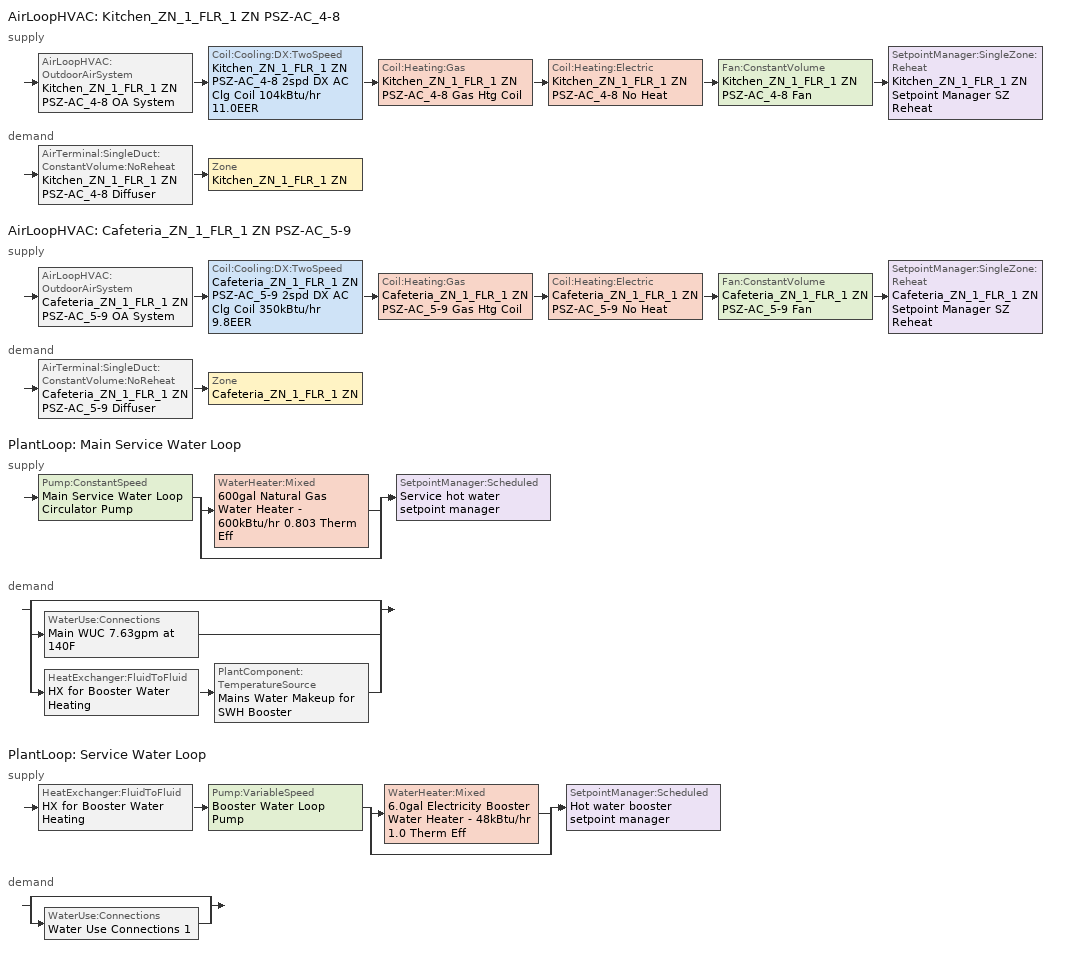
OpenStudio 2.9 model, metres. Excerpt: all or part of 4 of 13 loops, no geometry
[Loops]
AirLoopHVAC 'Kitchen_ZN_1_FLR_1 ZN PSZ-AC_4-8'
 supply: AirLoopHVAC:OutdoorAirSystem 'Kitchen_ZN_1_FLR_1 ZN PSZ-AC_4-8 OA System' > Coil:Cooling:DX:TwoSpeed 'Kitchen_ZN_1_FLR_1 ZN PSZ-AC_4-8 2spd DX AC Clg Coil 104kBtu/hr 11.0EER' > Coil:Heating:Gas 'Kitchen_ZN_1_FLR_1 ZN PSZ-AC_4-8 Gas Htg Coil' > Coil:Heating:Electric 'Kitchen_ZN_1_FLR_1 ZN PSZ-AC_4-8 No Heat' > Fan:ConstantVolume 'Kitchen_ZN_1_FLR_1 ZN PSZ-AC_4-8 Fan' > SetpointManager:SingleZone:Reheat 'Kitchen_ZN_1_FLR_1 ZN Setpoint Manager SZ Reheat'
 demand: AirTerminal:SingleDuct:ConstantVolume:NoReheat 'Kitchen_ZN_1_FLR_1 ZN PSZ-AC_4-8 Diffuser' > Zone 'Kitchen_ZN_1_FLR_1 ZN'
AirLoopHVAC 'Cafeteria_ZN_1_FLR_1 ZN PSZ-AC_5-9'
 supply: AirLoopHVAC:OutdoorAirSystem 'Cafeteria_ZN_1_FLR_1 ZN PSZ-AC_5-9 OA System' > Coil:Cooling:DX:TwoSpeed 'Cafeteria_ZN_1_FLR_1 ZN PSZ-AC_5-9 2spd DX AC Clg Coil 350kBtu/hr 9.8EER' > Coil:Heating:Gas 'Cafeteria_ZN_1_FLR_1 ZN PSZ-AC_5-9 Gas Htg Coil' > Coil:Heating:Electric 'Cafeteria_ZN_1_FLR_1 ZN PSZ-AC_5-9 No Heat' > Fan:ConstantVolume 'Cafeteria_ZN_1_FLR_1 ZN PSZ-AC_5-9 Fan' > SetpointManager:SingleZone:Reheat 'Cafeteria_ZN_1_FLR_1 ZN Setpoint Manager SZ Reheat'
 demand: AirTerminal:SingleDuct:ConstantVolume:NoReheat 'Cafeteria_ZN_1_FLR_1 ZN PSZ-AC_5-9 Diffuser' > Zone 'Cafeteria_ZN_1_FLR_1 ZN'
PlantLoop 'Main Service Water Loop'
 supply: Pump:ConstantSpeed 'Main Service Water Loop Circulator Pump' > split
  | WaterHeater:Mixed '600gal Natural Gas Water Heater - 600kBtu/hr 0.803 Therm Eff'
  | bypass
  join > SetpointManager:Scheduled 'Service hot water setpoint manager'
 demand: split
  | bypass
  | WaterUse:Connections 'Main WUC 7.63gpm at 140F'
  | HeatExchanger:FluidToFluid 'HX for Booster Water Heating' > PlantComponent:TemperatureSource 'Mains Water Makeup for SWH Booster'
PlantLoop 'Service Water Loop'
 supply: HeatExchanger:FluidToFluid 'HX for Booster Water Heating' > Pump:VariableSpeed 'Booster Water Loop Pump' > split
  | WaterHeater:Mixed '6.0gal Electricity Booster Water Heater - 48kBtu/hr 1.0 Therm Eff'
  | bypass
  join > SetpointManager:Scheduled 'Hot water booster setpoint manager'
 demand: split
  | bypass
  | WaterUse:Connections 'Water Use Connections 1'
[Sizing:Zone] Zone Cooling Design Supply Air Temperature Input Method=SupplyAirTemperature; Zone Cooling Design Supply Air Temperature {C}=12.7778; Zone Cooling Design Supply Air Temperature Difference {deltaC}=11.11; Zone Heating Design Supply Air Temperature Input Method=SupplyAirTemperature; Zone Heating Design Supply Air Temperature Difference {deltaC}=11.11; Zone Cooling Design Supply Air Humidity Ratio {kg-H2O/kg-air}=0.0085; Zone Heating Design Supply Air Humidity Ratio {kg-H2O/kg-air}=0.008; Cooling Design Air Flow Method=DesignDay; Heating Design Air Flow Method=DesignDay; Account for Dedicated Outdoor Air System=No; Dedicated Outdoor Air System Control Strategy=NeutralSupplyAir; Dedicated Outdoor Air Low Setpoint Temperature for Design {C}=autosize; Dedicated Outdoor Air High Setpoint Temperature for Design {C}=autosize
Name | Zone Heating Design Supply Air Temperature {C}
Cafeteria_ZN_1_FLR_1 ZN; Kitchen_ZN_1_FLR_1 ZN | 50
Mech_ZN_1_FLR_1 ZN | 40
[Zone equipment]
Cafeteria_ZN_1_FLR_1 ZN: Cafeteria_ZN_1_FLR_1 ZN PSZ-AC_5-9 Diffuser
Kitchen_ZN_1_FLR_1 ZN: Kitchen_ZN_1_FLR_1 ZN PSZ-AC_4-8 Diffuser, Kitchen_ZN_1_FLR_1 ZN Exhaust Fan
[PlantLoop] Glycol Concentration=0; Plant Loop Volume {m3}=Autocalculate; Load Distribution Scheme=Optimal
Name | Maximum Loop Temperature {C} | Minimum Loop Temperature {C}
Main Service Water Loop | 60 | 10
Service Water Loop
[Sizing:Plant] Loop Type=Heating; Loop Design Temperature Difference {deltaC}=5; Sizing Option=NonCoincident; Zone Timesteps in Averaging Window=1; Coincident Sizing Factor Mode=None
Name | Design Loop Exit Temperature {C}
Main Service Water Loop | 60
Service Water Loop | 82.2222
[SetpointManager:Scheduled] Control Variable=Temperature
Name | Schedule | Setpoint Node or NodeList
Service hot water setpoint manager | Service Water Loop Temp - 140F | Main Service Water Loop Supply Outlet Node
Hot water booster setpoint manager | Service Water Booster Temp - 180.00000000000006F | Service Water Loop Supply Outlet Node
[Pump:VariableSpeed]
Booster Water Loop Pump: Rated Pump Head {Pa}=0; Rated Power Consumption {W}=0; Motor Efficiency=1; Minimum Flow Rate {m3/s}=0; Pump Control Type=Continuous; Skin Loss Radiative Fraction=0.5; Design Power Sizing Method=PowerPerFlowPerPressure; Design Electric Power per Unit Flow Rate {W/(m3/s)}=348701.1; Design Shaft Power per Unit Flow Rate per Unit Head {W-s/m3-Pa}=1.28205; Design Minimum Flow Rate Fraction=0
[Pump:ConstantSpeed]
Main Service Water Loop Circulator Pump: Rated Flow Rate {m3/s}=autosize; Rated Pump Head {Pa}=34026; Rated Power Consumption {W}=autosize; Motor Efficiency=0.855; Fraction of Motor Inefficiencies to Fluid Stream=0; Pump Control Type=Intermittent; Design Power Sizing Method=PowerPerFlowPerPressure; Design Electric Power per Unit Flow Rate {W/(m3/s)}=348701.1; Design Shaft Power per Unit Flow Rate per Unit Head {W-s/m3-Pa}=1.28205
[AirLoopHVAC] Availability Schedule=SchoolSecondary HVACOperationSchd; Design Supply Air Flow Rate {m3/s}=AutoSize
Kitchen_ZN_1_FLR_1 ZN PSZ-AC_4-8; Cafeteria_ZN_1_FLR_1 ZN PSZ-AC_5-9
[Sizing:System] Type of Load to Size On=Sensible; Design Outdoor Air Flow Rate {m3/s}=Autosize; Central Heating Maximum System Air Flow Ratio=1; Preheat Design Temperature {C}=7.22222; Preheat Design Humidity Ratio {kg-H2O/kg-Air}=0.008; Precool Design Temperature {C}=12.7778; Precool Design Humidity Ratio {kg-H2O/kg-Air}=0.008; Central Cooling Design Supply Air Temperature {C}=12.7778; Central Heating Design Supply Air Temperature {C}=50; Sizing Option=Coincident; 100% Outdoor Air in Cooling=No; 100% Outdoor Air in Heating=No; Central Cooling Design Supply Air Humidity Ratio {kg-H2O/kg-Air}=0.0085; Central Heating Design Supply Air Humidity Ratio {kg-H2O/kg-Air}=0.008; Cooling Design Air Flow Method=DesignDay; Cooling Design Air Flow Rate {m3/s}=0; Heating Design Air Flow Method=DesignDay; Heating Design Air Flow Rate {m3/s}=0; System Outdoor Air Method=ZoneSum; Zone Maximum Outdoor Air Fraction=1; Cooling Supply Air Flow Rate Per Floor Area {m3/s-m2}=0.00996765; Cooling Fraction of Autosized Cooling Supply Air Flow Rate=1; Cooling Supply Air Flow Rate Per Unit Cooling Capacity {m3/s-W}=3.94755e-05; Heating Supply Air Flow Rate Per Floor Area {m3/s-m2}=0.00996765; Heating Fraction of Autosized Heating Supply Air Flow Rate=1; Heating Fraction of Autosized Cooling Supply Air Flow Rate=1; Heating Supply Air Flow Rate Per Unit Heating Capacity {m3/s-W}=3.15882e-05; Cooling Design Capacity Method=CoolingDesignCapacity; Cooling Design Capacity {W}=autosize; Cooling Design Capacity Per Floor Area {W/m2}=234.7; Fraction of Autosized Cooling Design Capacity=1; Heating Design Capacity Method=HeatingDesignCapacity; Heating Design Capacity {W}=autosize; Heating Design Capacity Per Floor Area {W/m2}=157; Fraction of Autosized Heating Design Capacity=1; Central Cooling Capacity Control Method=OnOff
Kitchen_ZN_1_FLR_1 ZN PSZ-AC_4-8; Cafeteria_ZN_1_FLR_1 ZN PSZ-AC_5-9
[Controller:OutdoorAir] Maximum Outdoor Air Flow Rate {m3/s}=Autosize; Economizer Control Type=DifferentialDryBulb; Economizer Control Action Type=ModulateFlow; Lockout Type=NoLockout; Minimum Limit Type=FixedMinimum; Minimum Outdoor Air Schedule=SchoolSecondary MinOA_MotorizedDamper_Sched; High Humidity Control=No; Heat Recovery Bypass Control Type=BypassWhenWithinEconomizerLimits
Name | Minimum Outdoor Air Flow Rate {m3/s} | Controller Mechanical Ventilation
Kitchen_ZN_1_FLR_1 ZN PSZ-AC_4-8 OA System Controller | autosize | Controller Mechanical Ventilation 4
Cafeteria_ZN_1_FLR_1 ZN PSZ-AC_5-9 OA System Controller | 0 | Controller Mechanical Ventilation 5
[Controller:MechanicalVentilation] Availability Schedule=Always On Discrete; System Outdoor Air Method=ZoneSum
Name | Demand Controlled Ventilation
Controller Mechanical Ventilation 4
Controller Mechanical Ventilation 5 | Yes
[AirLoopHVAC:OutdoorAirSystem]
Name | Controller
Kitchen_ZN_1_FLR_1 ZN PSZ-AC_4-8 OA System | Kitchen_ZN_1_FLR_1 ZN PSZ-AC_4-8 OA System Controller
Cafeteria_ZN_1_FLR_1 ZN PSZ-AC_5-9 OA System | Cafeteria_ZN_1_FLR_1 ZN PSZ-AC_5-9 OA System Controller
[SetpointManager:SingleZone:Reheat] Minimum Supply Air Temperature {C}=12.7778; Maximum Supply Air Temperature {C}=50
Name | Control Zone | Setpoint Node or NodeList
Kitchen_ZN_1_FLR_1 ZN Setpoint Manager SZ Reheat | Kitchen_ZN_1_FLR_1 ZN | Kitchen_ZN_1_FLR_1 ZN PSZ-AC_4-8 Supply Outlet Node
Cafeteria_ZN_1_FLR_1 ZN Setpoint Manager SZ Reheat | Cafeteria_ZN_1_FLR_1 ZN | Cafeteria_ZN_1_FLR_1 ZN PSZ-AC_5-9 Supply Outlet Node
[Fan:ConstantVolume] Availability Schedule=SchoolSecondary HVACOperationSchd; Maximum Flow Rate {m3/s}=AutoSize; Motor In Airstream Fraction=1
Name | Fan Total Efficiency | Pressure Rise {Pa} | Motor Efficiency
Kitchen_ZN_1_FLR_1 ZN PSZ-AC_4-8 Fan | 0.56225 | 622.722 | 0.865
Cafeteria_ZN_1_FLR_1 ZN PSZ-AC_5-9 Fan | 0.59605 | 1018.77 | 0.917
[Coil:Heating:Gas] Availability Schedule=Always On Discrete; Gas Burner Efficiency=0.8; Nominal Capacity {W}=AutoSize; Parasitic Electric Load {W}=0; Parasitic Gas Load {W}=0
Kitchen_ZN_1_FLR_1 ZN PSZ-AC_4-8 Gas Htg Coil; Cafeteria_ZN_1_FLR_1 ZN PSZ-AC_5-9 Gas Htg Coil
[Coil:Heating:Electric] Availability Schedule=Always Off Discrete; Efficiency=1; Nominal Capacity {W}=0
Kitchen_ZN_1_FLR_1 ZN PSZ-AC_4-8 No Heat; Cafeteria_ZN_1_FLR_1 ZN PSZ-AC_5-9 No Heat
[Coil:Cooling:DX:TwoSpeed] Availability Schedule=Always On Discrete; Rated High Speed Total Cooling Capacity {W}=Autosize; Rated High Speed Sensible Heat Ratio=Autosize; Rated High Speed Air Flow Rate {m3/s}=Autosize; Rated Low Speed Total Cooling Capacity {W}=Autosize; Rated Low Speed Sensible Heat Ratio=0.69; Condenser Type=AirCooled; High Speed Evaporative Condenser Effectiveness=0; High Speed Evaporative Condenser Air Flow Rate {m3/s}=Autosize; High Speed Evaporative Condenser Pump Rated Power Consumption {W}=Autosize; Low Speed Evaporative Condenser Effectiveness=0; Low Speed Evaporative Condenser Air Flow Rate {m3/s}=Autosize; Low Speed Evaporative Condenser Pump Rated Power Consumption {W}=Autosize; Basin Heater Capacity {W/K}=10; Basin Heater Setpoint Temperature {C}=2
Name | Rated High Speed COP {W/W} | Total Cooling Capacity Function of Temperature Curve | Total Cooling Capacity Function of Flow Fraction Curve | Energy Input Ratio Function of Temperature Curve | Energy Input Ratio Function of Flow Fraction Curve | Part Load Fraction Correlation Curve | Rated Low Speed COP {W/W} | Low Speed Total Cooling Capacity Function of Temperature Curve | Low Speed Energy Input Ratio Function of Temperature Curve
Kitchen_ZN_1_FLR_1 ZN PSZ-AC_4-8 2spd DX AC Clg Coil 104kBtu/hr 11.0EER | 3.79883 | PSZ-Fine Storage DX Coil Cap-FT | DX Coil Cap-FF | PSZ-AC DX Coil EIR-FT | Split DX Coil EIR-FF | HPACCOOLPLFFPLR | 3.79883 | PSZ-Fine Storage DX Coil Cap-FT | PSZ-AC DX Coil EIR-FT
Cafeteria_ZN_1_FLR_1 ZN PSZ-AC_5-9 2spd DX AC Clg Coil 350kBtu/hr 9.8EER | 3.39929 | PSZ-AC_CoolCLennoxStandard10Ton_TGA120S2B_CapFT | AHU-1_CoolCStandard10Ton_CapFF | PSZ-AC_CoolCStandard10Ton_EIRFT | CoolCLennoxStandard10Ton_TGA120S2B_EIRFFF | PSZ-AC_CoolCLennoxStandard10Ton_TGA120S2B_PLR | 3.39929 | PSZ-AC_CoolCLennoxStandard10Ton_TGA120S2B_CapFT | PSZ-AC_CoolCStandard10Ton_EIRFT
[AirTerminal:SingleDuct:ConstantVolume:NoReheat] Availability Schedule=Always On Discrete; Maximum Air Flow Rate {m3/s}=AutoSize
Kitchen_ZN_1_FLR_1 ZN PSZ-AC_4-8 Diffuser; Cafeteria_ZN_1_FLR_1 ZN PSZ-AC_5-9 Diffuser
[Fan:ZoneExhaust]
Kitchen_ZN_1_FLR_1 ZN Exhaust Fan: Availability Schedule=SchoolSecondary Kitchen_Exhaust_SCH; Fan Total Efficiency=0.0660786; Pressure Rise {Pa}=124.544; Maximum Flow Rate {m3/s}=2.54852; Flow Fraction Schedule=SchoolSecondary Kitchen_Exhaust_SCH_DCV; System Availability Manager Coupling Mode=Decoupled; Balanced Exhaust Fraction Schedule=SchoolSecondary Kitchen Exhaust Fan Balanced Exhaust Fraction Schedule
[Refrigeration:System]
RefrSystem - Secondary School: Refrigeration Condenser=Refrigeration Condenser Air Cooled 1; Minimum Condensing Temperature {C}=21; Refrigeration System Working Fluid Type=R404a; Suction Temperature Control Type=ConstantSuctionTemperature; Suction Piping Zone=Kitchen_ZN_1_FLR_1 ZN
[Refrigeration:Case]
Case Secondary School: Availability Schedule=Always On Discrete; Zone=Kitchen_ZN_1_FLR_1 ZN; Rated Ambient Temperature {C}=23.8889; Rated Ambient Relative Humidity {percent}=55; Rated Total Cooling Capacity per Unit Length {W/m}=734; Rated Latent Heat Ratio=0.08; Rated Runtime Fraction=0.85; Case Length {m}=7.32; Case Operating Temperature {C}=2; Latent Case Credit Curve Type=CaseTemperatureMethod; Latent Case Credit Curve=Refrigeration Case Latent Credit Curve; Standard Case Fan Power per Unit Length {W/m}=55; Operating Case Fan Power per Unit Length {W/m}=55; Standard Case Lighting Power per Unit Length {W/m}=33; Installed Case Lighting Power per Unit Length {W/m}=33; Case Lighting Schedule=SchoolSecondary BLDG_LIGHT_SCH_2010; Fraction of Lighting Energy to Case=1; Anti-Sweat Heater Control Type=None; Humidity at Zero Anti-Sweat Heater Energy {percent}=0; Case Height {m}=1.5; Fraction of Anti-Sweat Heater Energy to Case=0.2; Case Defrost Power per Unit Length {W/m}=0; Case Defrost Type=None; Case Defrost Schedule=Refrigeration Defrost Schedule; Case Defrost Drip-Down Schedule=Refrigeration Defrost Schedule 1; Defrost Energy Correction Curve Type=None; Under Case HVAC Return Air Fraction=0.05; Refrigerated Case Restocking Schedule=SchoolSecondary Kitchen_ZN_1_FLR_1_Case:2_SELFCONTAINEDDISPLAYCASE_CaseStockingSched; Case Credit Fraction Schedule=Refrigeration Case Credit Schedule; Design Evaporator Temperature or Brine Inlet Temperature {C}=-5.56
[Refrigeration:WalkIn]
Walk-In Secondary School: Availability Schedule=Always On Discrete; Rated Coil Cooling Capacity {W}=5372.88; Operating Temperature {C}=-23; Rated Cooling Source Temperature {C}=-28.3333; Rated Total Heating Power {W}=0; Rated Cooling Coil Fan Power {W}=500; Rated Circulation Fan Power {W}=0; Rated Total Lighting Power {W}=241.56; Lighting Schedule=SchoolSecondary BLDG_LIGHT_SCH; Defrost Type=Electric; Defrost Control Type=TimeSchedule; Defrost Schedule=Refrigeration Defrost Schedule 2; Defrost Drip-Down Schedule=Refrigeration Defrost Schedule 3; Defrost Power {W}=3001.2; Temperature Termination Defrost Fraction to Ice=0.7; Restocking Schedule=SchoolSecondary Kitchen_ZN_1_FLR_1_Case:1_WALKINFREEZER_WalkInStockingSched; Insulated Floor Surface Area {m2}=22.2967; Insulated Floor U-Value {W/m2-K}=0.207; WalkIn Zone Boundary 1=Refrigeration Walk In Zone Boundary 1
[Refrigeration:WalkIn:ZoneBoundary]
Refrigeration Walk In Zone Boundary 1: Zone=Kitchen_ZN_1_FLR_1 ZN; Total Insulated Surface Area Facing Zone {m2}=43.4; Insulated Surface U-Value Facing Zone {W/m2-K}=0.235; Area of Stocking Doors Facing Zone {m2}=2; Height of Stocking Doors Facing Zone {m}=2; Stocking Door Opening Schedule Name Facing Zone=door_wi_sched; Stocking Door Opening Protection Type Facing Zone=StripCurtain
[Refrigeration:Condenser:AirCooled]
Refrigeration Condenser Air Cooled 1: Rated Effective Total Heat Rejection Rate Curve=Curve Linear 1; Rated Subcooling Temperature Difference {deltaC}=0; Condenser Fan Speed Control Type=Fixed; Rated Fan Power {W}=1198.05; Minimum Fan Air Flow Ratio=0.1
[WaterHeater:Mixed] Deadband Temperature Difference {deltaC}=2; Heater Control Type=Cycle; Off Cycle Parasitic Heat Fraction to Tank=0; On Cycle Parasitic Heat Fraction to Tank=0; Ambient Temperature Indicator=ThermalZone; Use Side Effectiveness=1; Source Side Effectiveness=1; Use Side Design Flow Rate {m3/s}=autosize; Source Side Design Flow Rate {m3/s}=autosize; Indirect Water Heating Recovery Time {hr}=1.5; Source Side Flow Control Mode=IndirectHeatPrimarySetpoint
Name | Tank Volume {m3} | Setpoint Temperature Schedule | Maximum Temperature Limit {C} | Heater Maximum Capacity {W} | Heater Fuel Type | Heater Thermal Efficiency | Off Cycle Parasitic Fuel Consumption Rate {W} | Off Cycle Parasitic Fuel Type | On Cycle Parasitic Fuel Consumption Rate {W} | On Cycle Parasitic Fuel Type | Ambient Temperature Thermal Zone | Off Cycle Loss Coefficient to Ambient Temperature {W/K} | On Cycle Loss Coefficient to Ambient Temperature {W/K}
600gal Natural Gas Water Heater - 600kBtu/hr 0.803 Therm Eff | 2.27125 | Service Water Loop Temp - 140F | 60 | 175843 | NaturalGas | 0.802763 | 1268.35 | NaturalGas | 1268.35 | NaturalGas | Mech_ZN_1_FLR_1 ZN | 15.6173 | 15.6173
6.0gal Electricity Booster Water Heater - 48kBtu/hr 1.0 Therm Eff | 0.0227125 | Service Water Booster Temp - 180.00000000000006F | 82.2222 | 14000 | Electricity | 1 | 0 | Electricity | 0 | Electricity | Kitchen_ZN_1_FLR_1 ZN | 1.59362 | 1.59362
[WaterUse:Connections]
Name | Water Use Equipment Name 1
Main WUC 7.63gpm at 140F | Main Service Water Use 7.63gpm at 140F
Water Use Connections 1 | Booster Water Fixture - 23.7 gpm at 180F
[WaterUse:Equipment:Definition]
Name | Peak Flow Rate {m3/s} | Target Temperature Schedule | Sensible Fraction Schedule | Latent Fraction Schedule
Main Service Water Use Def 7.63gpm | 0.000481378 | Mixed Water At Faucet Temp - 140F | Fraction Sensible - 0.2 | Fraction Latent - 0.05
Booster Water Fixture Def - 23.7 gpm | 0.00149524 | Mixed Water At Faucet Temp - 180F
[WaterUse:Equipment] Flow Rate Fraction Schedule=SchoolSecondary BLDG_SWH_SCH
Name | Water Use Equipment Definition
Main Service Water Use 7.63gpm at 140F | Main Service Water Use Def 7.63gpm
Booster Water Fixture - 23.7 gpm at 180F | Booster Water Fixture Def - 23.7 gpm
[HeatExchanger:FluidToFluid]
HX for Booster Water Heating: Loop Demand Side Design Flow Rate {m3/s}=autosize; Loop Supply Side Design Flow Rate {m3/s}=autosize; Heat Exchange Model Type=Ideal; Heat Exchanger U-Factor Times Area Value {W/K}=autosize; Control Type=UncontrolledOn; Minimum Temperature Difference to Activate Heat Exchanger {deltaC}=0.01; Heat Transfer Metering End Use Type=LoopToLoop; Component Override Cooling Control Temperature Mode=Loop; Sizing Factor=1; Operation Minimum Temperature Limit {C}=0; Operation Maximum Temperature Limit {C}=100
[PlantComponent:TemperatureSource]
Mains Water Makeup for SWH Booster: Design Volume Flow Rate {m3/s}=autosize; Temperature Specification Type=Scheduled; Source Temperature {C}=8; Source Temperature Schedule=Mains Water Temperature
[Schedule:Constant]
Name | Value
Always On Discrete | 1
Always Off Discrete | 0
Mains Water Temperature | 10
[Schedule:Ruleset]
Name | Default Day Schedule | Summer Design Day Schedule | Winter Design Day Schedule
SchoolSecondary BLDG_LIGHT_SCH_2010 | SchoolSecondary BLDG_LIGHT_SCH_2010 Default | SchoolSecondary BLDG_LIGHT_SCH_2010 Summer Design Day | SchoolSecondary BLDG_LIGHT_SCH_2010 Winter Design Day
SchoolSecondary HVACOperationSchd | SchoolSecondary HVACOperationSchd Default | SchoolSecondary HVACOperationSchd Summer Design Day | SchoolSecondary HVACOperationSchd Winter Design Day
SchoolSecondary MinOA_MotorizedDamper_Sched | SchoolSecondary MinOA_MotorizedDamper_Sched Default | SchoolSecondary MinOA_MotorizedDamper_Sched Summer Design Day | SchoolSecondary MinOA_MotorizedDamper_Sched Winter Design Day
SchoolSecondary Kitchen_Exhaust_SCH | SchoolSecondary Kitchen_Exhaust_SCH Default | SchoolSecondary Kitchen_Exhaust_SCH Summer Design Day | SchoolSecondary Kitchen_Exhaust_SCH Winter Design Day
SchoolSecondary Kitchen_Exhaust_SCH_DCV | SchoolSecondary Kitchen_Exhaust_SCH_DCV Default | SchoolSecondary Kitchen_Exhaust_SCH_DCV Summer Design Day | SchoolSecondary Kitchen_Exhaust_SCH_DCV Winter Design Day
SchoolSecondary Kitchen Exhaust Fan Balanced Exhaust Fraction Schedule | SchoolSecondary Kitchen Exhaust Fan Balanced Exhaust Fraction Schedule Default | SchoolSecondary Kitchen Exhaust Fan Balanced Exhaust Fraction Schedule Summer Design Day | SchoolSecondary Kitchen Exhaust Fan Balanced Exhaust Fraction Schedule Winter Design Day
SchoolSecondary Kitchen_ZN_1_FLR_1_Case:2_SELFCONTAINEDDISPLAYCASE_CaseStockingSched | SchoolSecondary Kitchen_ZN_1_FLR_1_Case:2_SELFCONTAINEDDISPLAYCASE_CaseStockingSched Default | SchoolSecondary Kitchen_ZN_1_FLR_1_Case:2_SELFCONTAINEDDISPLAYCASE_CaseStockingSched Summer Design Day | SchoolSecondary Kitchen_ZN_1_FLR_1_Case:2_SELFCONTAINEDDISPLAYCASE_CaseStockingSched Winter Design Day
Refrigeration Defrost Schedule | Refrigeration Defrost Schedule Default
Refrigeration Defrost Schedule 1 | Refrigeration Defrost Schedule Default 1
Refrigeration Case Credit Schedule | Refrigeration Case Credit Schedule Default
SchoolSecondary Kitchen_ZN_1_FLR_1_Case:1_WALKINFREEZER_WalkInStockingSched | SchoolSecondary Kitchen_ZN_1_FLR_1_Case:1_WALKINFREEZER_WalkInStockingSched Default | SchoolSecondary Kitchen_ZN_1_FLR_1_Case:1_WALKINFREEZER_WalkInStockingSched Summer Design Day | SchoolSecondary Kitchen_ZN_1_FLR_1_Case:1_WALKINFREEZER_WalkInStockingSched Winter Design Day
SchoolSecondary BLDG_LIGHT_SCH | SchoolSecondary BLDG_LIGHT_SCH Default | SchoolSecondary BLDG_LIGHT_SCH Summer Design Day | SchoolSecondary BLDG_LIGHT_SCH Winter Design Day
door_wi_sched | door_wi_sched Default
Refrigeration Defrost Schedule 2 | Refrigeration Defrost Schedule Default 2
Refrigeration Defrost Schedule 3 | Refrigeration Defrost Schedule Default 3
Service Water Loop Temp - 140F | Service Water Loop Temp - 140F Default
Fraction Sensible - 0.2 | Fraction Sensible - 0.2 Default
Fraction Latent - 0.05 | Fraction Latent - 0.05 Default
Mixed Water At Faucet Temp - 140F | Mixed Water At Faucet Temp - 140F Default
SchoolSecondary BLDG_SWH_SCH | SchoolSecondary BLDG_SWH_SCH Default | SchoolSecondary BLDG_SWH_SCH Summer Design Day | SchoolSecondary BLDG_SWH_SCH Winter Design Day
Service Water Booster Temp - 180.00000000000006F | Service Water Booster Temp - 180.00000000000006F Default
Mixed Water At Faucet Temp - 180F | Mixed Water At Faucet Temp - 180F Default
[Schedule:Day]
SchoolSecondary BLDG_LIGHT_SCH_2010 Default; SchoolSecondary BLDG_LIGHT_SCH_2010 Wknd Day; SchoolSecondary BLDG_LIGHT_SCH_2010 Wknd Day 1; SchoolSecondary BLDG_LIGHT_SCH Default; SchoolSecondary BLDG_LIGHT_SCH Wknd Day; SchoolSecondary BLDG_LIGHT_SCH Wknd Day 1: 24, 0, 0.1773
SchoolSecondary BLDG_LIGHT_SCH_2010 Summer Design Day; SchoolSecondary Kitchen_Exhaust_SCH_DCV Default; SchoolSecondary Kitchen_Exhaust_SCH_DCV Winter Design Day; SchoolSecondary Kitchen_Exhaust_SCH_DCV Summer Design Day; SchoolSecondary BLDG_LIGHT_SCH Summer Design Day: 24, 0, 1
SchoolSecondary BLDG_LIGHT_SCH_2010 Wkdy Day; SchoolSecondary BLDG_LIGHT_SCH_2010 Wkdy Day 2; SchoolSecondary BLDG_LIGHT_SCH Wkdy Day; SchoolSecondary BLDG_LIGHT_SCH Wkdy Day 2: 7, 0, 0.1773, 21, 0, 0.9, 24, 0, 0.1773
SchoolSecondary BLDG_LIGHT_SCH_2010 Wkdy Day 1; SchoolSecondary BLDG_LIGHT_SCH Wkdy Day 1: 8, 0, 0.1773, 20, 0, 0.5, 24, 0, 0.1773
SchoolSecondary BLDG_LIGHT_SCH_2010 Winter Design Day; SchoolSecondary HVACOperationSchd Default; SchoolSecondary MinOA_MotorizedDamper_Sched Default; SchoolSecondary Kitchen_Exhaust_SCH Default; SchoolSecondary Kitchen_Exhaust_SCH Wknd Day; SchoolSecondary Kitchen_Exhaust_SCH Wknd Day 1; SchoolSecondary Kitchen Exhaust Fan Balanced Exhaust Fraction Schedule Default; SchoolSecondary Kitchen Exhaust Fan Balanced Exhaust Fraction Schedule Wknd Day; SchoolSecondary Kitchen Exhaust Fan Balanced Exhaust Fraction Schedule Wknd Day 1; SchoolSecondary BLDG_LIGHT_SCH Winter Design Day; SchoolSecondary BLDG_SWH_SCH Default; SchoolSecondary BLDG_SWH_SCH Sat Day; SchoolSecondary BLDG_SWH_SCH Sun|Sat Day; SchoolSecondary BLDG_SWH_SCH Sun|Sat Day 1: 24, 0, 0
SchoolSecondary HVACOperationSchd Winter Design Day; SchoolSecondary HVACOperationSchd Summer Design Day; SchoolSecondary HVACOperationSchd WntrDsn|SmrDsn|Wkdy Day: 7, 0, 0, 21, 0, 1, 24, 0, 0
SchoolSecondary MinOA_MotorizedDamper_Sched Winter Design Day; SchoolSecondary MinOA_MotorizedDamper_Sched Summer Design Day; SchoolSecondary MinOA_MotorizedDamper_Sched WntrDsn|SmrDsn|Wkdy Day; SchoolSecondary Kitchen_Exhaust_SCH Wkdy Day 1; SchoolSecondary Kitchen_Exhaust_SCH Wkdy Day 2; SchoolSecondary Kitchen_Exhaust_SCH Winter Design Day; SchoolSecondary Kitchen_Exhaust_SCH Summer Design Day: 8, 0, 0, 21, 0, 1, 24, 0, 0
SchoolSecondary Kitchen_Exhaust_SCH Wkdy Day: 8, 0, 0, 17, 0, 1, 24, 0, 0
SchoolSecondary Kitchen Exhaust Fan Balanced Exhaust Fraction Schedule Wkdy Day: 8, 0, 0, 17, 0, 0.746296, 24, 0, 0
SchoolSecondary Kitchen Exhaust Fan Balanced Exhaust Fraction Schedule Wkdy Day 1; SchoolSecondary Kitchen Exhaust Fan Balanced Exhaust Fraction Schedule Wkdy Day 2; SchoolSecondary Kitchen Exhaust Fan Balanced Exhaust Fraction Schedule Winter Design Day; SchoolSecondary Kitchen Exhaust Fan Balanced Exhaust Fraction Schedule Summer Design Day: 8, 0, 0, 21, 0, 0.746296, 24, 0, 0
SchoolSecondary Kitchen_ZN_1_FLR_1_Case:2_SELFCONTAINEDDISPLAYCASE_CaseStockingSched Default; SchoolSecondary Kitchen_ZN_1_FLR_1_Case:2_SELFCONTAINEDDISPLAYCASE_CaseStockingSched Winter Design Day; SchoolSecondary Kitchen_ZN_1_FLR_1_Case:2_SELFCONTAINEDDISPLAYCASE_CaseStockingSched Summer Design Day: 6, 0, 0, 7, 0, 50, 9, 0, 70, 10, 0, 80, 11, 0, 70, 13, 0, 50, 14, 0, 80, 15, 0, 90, 16, 0, 80, 24, 0, 0
Refrigeration Defrost Schedule Default; Refrigeration Defrost Schedule Default 1: 0, 59, 0, 24, 0, 0
Refrigeration Case Credit Schedule Default: 7, 0, 0.2, 21, 0, 0.4, 24, 0, 0.2
SchoolSecondary Kitchen_ZN_1_FLR_1_Case:1_WALKINFREEZER_WalkInStockingSched Default: 4, 0, 0, 5, 0, 725, 6, 0, 417, 7, 0, 290, 24, 0, 0
SchoolSecondary Kitchen_ZN_1_FLR_1_Case:1_WALKINFREEZER_WalkInStockingSched Winter Design Day; SchoolSecondary Kitchen_ZN_1_FLR_1_Case:1_WALKINFREEZER_WalkInStockingSched Summer Design Day; SchoolSecondary Kitchen_ZN_1_FLR_1_Case:1_WALKINFREEZER_WalkInStockingSched WntrDsn|SmrDsn|Wknd|Mon|Wed|Thu Day: 4, 0, 0, 5, 0, 125, 6, 0, 117, 7, 0, 90, 19, 0, 0, 20, 0, 125, 21, 0, 117, 22, 0, 90, 24, 0, 0
door_wi_sched Default: 6, 0, 0, 22, 0, 0.0625, 24, 0, 0
Refrigeration Defrost Schedule Default 2; Refrigeration Defrost Schedule Default 3: 0, 59, 1, 10, 0, 0, 10, 59, 1, 24, 0, 0
Service Water Loop Temp - 140F Default; Mixed Water At Faucet Temp - 140F Default: 24, 0, 60
Fraction Sensible - 0.2 Default: 24, 0, 0.2
Fraction Latent - 0.05 Default: 24, 0, 0.05
SchoolSecondary BLDG_SWH_SCH Summer Design Day: 7, 0, 0.05, 8, 0, 0.1, 9, 0, 0.34, 10, 0, 0.6, 11, 0, 0.63, 12, 0, 0.72, 13, 0, 0.79, 14, 0, 0.83, 15, 0, 0.61, 16, 0, 0.65, 18, 0, 0.1, 19, 0, 0.19, 20, 0, 0.25, 22, 0, 0.22, 23, 0, 0.12, 24, 0, 0.09
SchoolSecondary BLDG_SWH_SCH Wkdy Day; SchoolSecondary BLDG_SWH_SCH Wkdy Day 2: 8, 0, 0, 9, 0, 0.34, 10, 0, 0.6, 11, 0, 0.63, 12, 0, 0.72, 13, 0, 0.79, 14, 0, 0.83, 15, 0, 0.61, 16, 0, 0.65, 18, 0, 0.1, 19, 0, 0.19, 20, 0, 0.25, 24, 0, 0
SchoolSecondary BLDG_SWH_SCH Wkdy Day 1: 8, 0, 0, 18, 0, 0.1, 19, 0, 0.19, 20, 0, 0.25, 24, 0, 0
SchoolSecondary BLDG_SWH_SCH Winter Design Day: 9, 0, 0.03, 13, 0, 0.05, 24, 0, 0.03
Service Water Booster Temp - 180.00000000000006F Default; Mixed Water At Faucet Temp - 180F Default: 24, 0, 82.2222
[Schedule:Rule] Date Specification Type=DateRange
Name | Schedule Ruleset | Rule Order | Day Schedule | Apply Monday | Apply Tuesday | Apply Wednesday | Apply Thursday | Apply Friday | Start Month | Start Day | End Month | End Day | Apply Sunday | Apply Saturday
Schedule Rule 7 | SchoolSecondary BLDG_LIGHT_SCH_2010 | 4 | SchoolSecondary BLDG_LIGHT_SCH_2010 Wkdy Day | Yes | Yes | Yes | Yes | Yes | 1 | 1 | 6 | 30
Schedule Rule 8 | SchoolSecondary BLDG_LIGHT_SCH_2010 | 3 | SchoolSecondary BLDG_LIGHT_SCH_2010 Wkdy Day 1 | Yes | Yes | Yes | Yes | Yes | 7 | 1 | 9 | 1
Schedule Rule 9 | SchoolSecondary BLDG_LIGHT_SCH_2010 | 2 | SchoolSecondary BLDG_LIGHT_SCH_2010 Wkdy Day 2 | Yes | Yes | Yes | Yes | Yes | 9 | 1 | 12 | 31
Schedule Rule 10 | SchoolSecondary BLDG_LIGHT_SCH_2010 | 1 | SchoolSecondary BLDG_LIGHT_SCH_2010 Wknd Day |  |  |  |  |  | 1 | 1 | 6 | 30 | Yes | Yes
Schedule Rule 11 | SchoolSecondary BLDG_LIGHT_SCH_2010 | 0 | SchoolSecondary BLDG_LIGHT_SCH_2010 Wknd Day 1 |  |  |  |  |  | 7 | 1 | 9 | 1 | Yes | Yes
Schedule Rule 92 | SchoolSecondary HVACOperationSchd | 0 | SchoolSecondary HVACOperationSchd WntrDsn|SmrDsn|Wkdy Day | Yes | Yes | Yes | Yes | Yes | 1 | 1 | 12 | 31
Schedule Rule 93 | SchoolSecondary MinOA_MotorizedDamper_Sched | 0 | SchoolSecondary MinOA_MotorizedDamper_Sched WntrDsn|SmrDsn|Wkdy Day | Yes | Yes | Yes | Yes | Yes | 1 | 1 | 12 | 31
Schedule Rule 94 | SchoolSecondary Kitchen_Exhaust_SCH | 4 | SchoolSecondary Kitchen_Exhaust_SCH Wkdy Day | Yes | Yes | Yes | Yes | Yes | 1 | 1 | 6 | 30
Schedule Rule 95 | SchoolSecondary Kitchen_Exhaust_SCH | 3 | SchoolSecondary Kitchen_Exhaust_SCH Wkdy Day 1 | Yes | Yes | Yes | Yes | Yes | 7 | 1 | 9 | 1
Schedule Rule 96 | SchoolSecondary Kitchen_Exhaust_SCH | 2 | SchoolSecondary Kitchen_Exhaust_SCH Wkdy Day 2 | Yes | Yes | Yes | Yes | Yes | 9 | 1 | 12 | 31
Schedule Rule 97 | SchoolSecondary Kitchen_Exhaust_SCH | 1 | SchoolSecondary Kitchen_Exhaust_SCH Wknd Day |  |  |  |  |  | 1 | 1 | 6 | 30 | Yes | Yes
Schedule Rule 98 | SchoolSecondary Kitchen_Exhaust_SCH | 0 | SchoolSecondary Kitchen_Exhaust_SCH Wknd Day 1 |  |  |  |  |  | 7 | 1 | 9 | 1 | Yes | Yes
Schedule Rule 99 | SchoolSecondary Kitchen Exhaust Fan Balanced Exhaust Fraction Schedule | 4 | SchoolSecondary Kitchen Exhaust Fan Balanced Exhaust Fraction Schedule Wkdy Day | Yes | Yes | Yes | Yes | Yes | 1 | 1 | 6 | 30
Schedule Rule 100 | SchoolSecondary Kitchen Exhaust Fan Balanced Exhaust Fraction Schedule | 3 | SchoolSecondary Kitchen Exhaust Fan Balanced Exhaust Fraction Schedule Wkdy Day 1 | Yes | Yes | Yes | Yes | Yes | 7 | 1 | 9 | 1
Schedule Rule 101 | SchoolSecondary Kitchen Exhaust Fan Balanced Exhaust Fraction Schedule | 2 | SchoolSecondary Kitchen Exhaust Fan Balanced Exhaust Fraction Schedule Wkdy Day 2 | Yes | Yes | Yes | Yes | Yes | 9 | 1 | 12 | 31
Schedule Rule 102 | SchoolSecondary Kitchen Exhaust Fan Balanced Exhaust Fraction Schedule | 1 | SchoolSecondary Kitchen Exhaust Fan Balanced Exhaust Fraction Schedule Wknd Day |  |  |  |  |  | 1 | 1 | 6 | 30 | Yes | Yes
Schedule Rule 103 | SchoolSecondary Kitchen Exhaust Fan Balanced Exhaust Fraction Schedule | 0 | SchoolSecondary Kitchen Exhaust Fan Balanced Exhaust Fraction Schedule Wknd Day 1 |  |  |  |  |  | 7 | 1 | 9 | 1 | Yes | Yes
Schedule Rule 105 | SchoolSecondary Kitchen_ZN_1_FLR_1_Case:1_WALKINFREEZER_WalkInStockingSched | 0 | SchoolSecondary Kitchen_ZN_1_FLR_1_Case:1_WALKINFREEZER_WalkInStockingSched WntrDsn|SmrDsn|Wknd|Mon|Wed|Thu Day | Yes |  | Yes | Yes |  | 1 | 1 | 12 | 31 | Yes | Yes
Schedule Rule 106 | SchoolSecondary BLDG_LIGHT_SCH | 4 | SchoolSecondary BLDG_LIGHT_SCH Wkdy Day | Yes | Yes | Yes | Yes | Yes | 1 | 1 | 6 | 30
Schedule Rule 107 | SchoolSecondary BLDG_LIGHT_SCH | 3 | SchoolSecondary BLDG_LIGHT_SCH Wkdy Day 1 | Yes | Yes | Yes | Yes | Yes | 7 | 1 | 9 | 1
Schedule Rule 108 | SchoolSecondary BLDG_LIGHT_SCH | 2 | SchoolSecondary BLDG_LIGHT_SCH Wkdy Day 2 | Yes | Yes | Yes | Yes | Yes | 9 | 1 | 12 | 31
Schedule Rule 109 | SchoolSecondary BLDG_LIGHT_SCH | 1 | SchoolSecondary BLDG_LIGHT_SCH Wknd Day |  |  |  |  |  | 1 | 1 | 6 | 30 | Yes | Yes
Schedule Rule 110 | SchoolSecondary BLDG_LIGHT_SCH | 0 | SchoolSecondary BLDG_LIGHT_SCH Wknd Day 1 |  |  |  |  |  | 7 | 1 | 9 | 1 | Yes | Yes
Schedule Rule 112 | SchoolSecondary BLDG_SWH_SCH | 5 | SchoolSecondary BLDG_SWH_SCH Sat Day |  |  |  |  |  | 9 | 16 | 12 | 31 |  | Yes
Schedule Rule 113 | SchoolSecondary BLDG_SWH_SCH | 4 | SchoolSecondary BLDG_SWH_SCH Sun|Sat Day |  |  |  |  |  | 1 | 1 | 6 | 15 | Yes | Yes
Schedule Rule 114 | SchoolSecondary BLDG_SWH_SCH | 3 | SchoolSecondary BLDG_SWH_SCH Sun|Sat Day 1 |  |  |  |  |  | 6 | 16 | 9 | 15 | Yes | Yes
Schedule Rule 115 | SchoolSecondary BLDG_SWH_SCH | 2 | SchoolSecondary BLDG_SWH_SCH Wkdy Day | Yes | Yes | Yes | Yes | Yes | 1 | 1 | 6 | 15
Schedule Rule 116 | SchoolSecondary BLDG_SWH_SCH | 1 | SchoolSecondary BLDG_SWH_SCH Wkdy Day 1 | Yes | Yes | Yes | Yes | Yes | 6 | 16 | 9 | 15
Schedule Rule 117 | SchoolSecondary BLDG_SWH_SCH | 0 | SchoolSecondary BLDG_SWH_SCH Wkdy Day 2 | Yes | Yes | Yes | Yes | Yes | 9 | 16 | 12 | 31
[Curve:Cubic]
Refrigeration Case Latent Credit Curve: Coefficient1 Constant=0.0265263; Coefficient2 x=0.00107803; Coefficient3 x**2=6.02558e-05; Coefficient4 x**3=1.23732e-06; Minimum Value of x=-35; Maximum Value of x=20
[Curve:Linear]
Curve Linear 1: Coefficient1 Constant=0; Coefficient2 x=2036.97; Minimum Value of x=1.4; Maximum Value of x=33.3
[Curve:Biquadratic]
Name | Coefficient1 Constant | Coefficient2 x | Coefficient3 x**2 | Coefficient4 y | Coefficient5 y**2 | Coefficient6 x*y | Minimum Value of x | Maximum Value of x | Minimum Value of y | Maximum Value of y
PSZ-AC_CoolCLennoxStandard10Ton_TGA120S2B_CapFT | 0.42415 | 0.04426 | -0.00042 | 0.00333 | -8e-05 | -0.00021 | 17 | 22 | 29 | 46
PSZ-AC_CoolCStandard10Ton_EIRFT | 1.23649 | -0.02431 | 0.00057 | -0.01434 | 0.00063 | -0.00038 | 17 | 22 | 29 | 46
PSZ-Fine Storage DX Coil Cap-FT | 0.942588 | 0.00954335 | 0.00068377 | -0.0110427 | 5.249e-06 | -9.72e-06 | 12.77778 | 23.88889 | 23.88889 | 46.11111
PSZ-AC DX Coil EIR-FT | 0.342414 | 0.034885 | -0.0006237 | 0.00497722 | 0.000437951 | -0.000728028 | 12.77778 | 23.88889 | 23.88889 | 46.11111
[Curve:Quadratic]
Name | Coefficient1 Constant | Coefficient2 x | Coefficient3 x**2 | Minimum Value of x | Maximum Value of x
AHU-1_CoolCStandard10Ton_CapFF | 0.77136 | 0.34053 | -0.11088 | 0.75918 | 1.13877
CoolCLennoxStandard10Ton_TGA120S2B_EIRFFF | 1.2055 | -0.32953 | 0.12308 | 0.75918 | 1.13877
PSZ-AC_CoolCLennoxStandard10Ton_TGA120S2B_PLR | 0.771 | 0.229 | 0 | 0 | 1
DX Coil Cap-FF | 0.8 | 0.2 | 0 | 0.5 | 1.5
Split DX Coil EIR-FF | 1.1552 | -0.1808 | 0.0256 | 0.5 | 1.5
HPACCOOLPLFFPLR | 0.85 | 0.15 | 0 | 0 | 1
